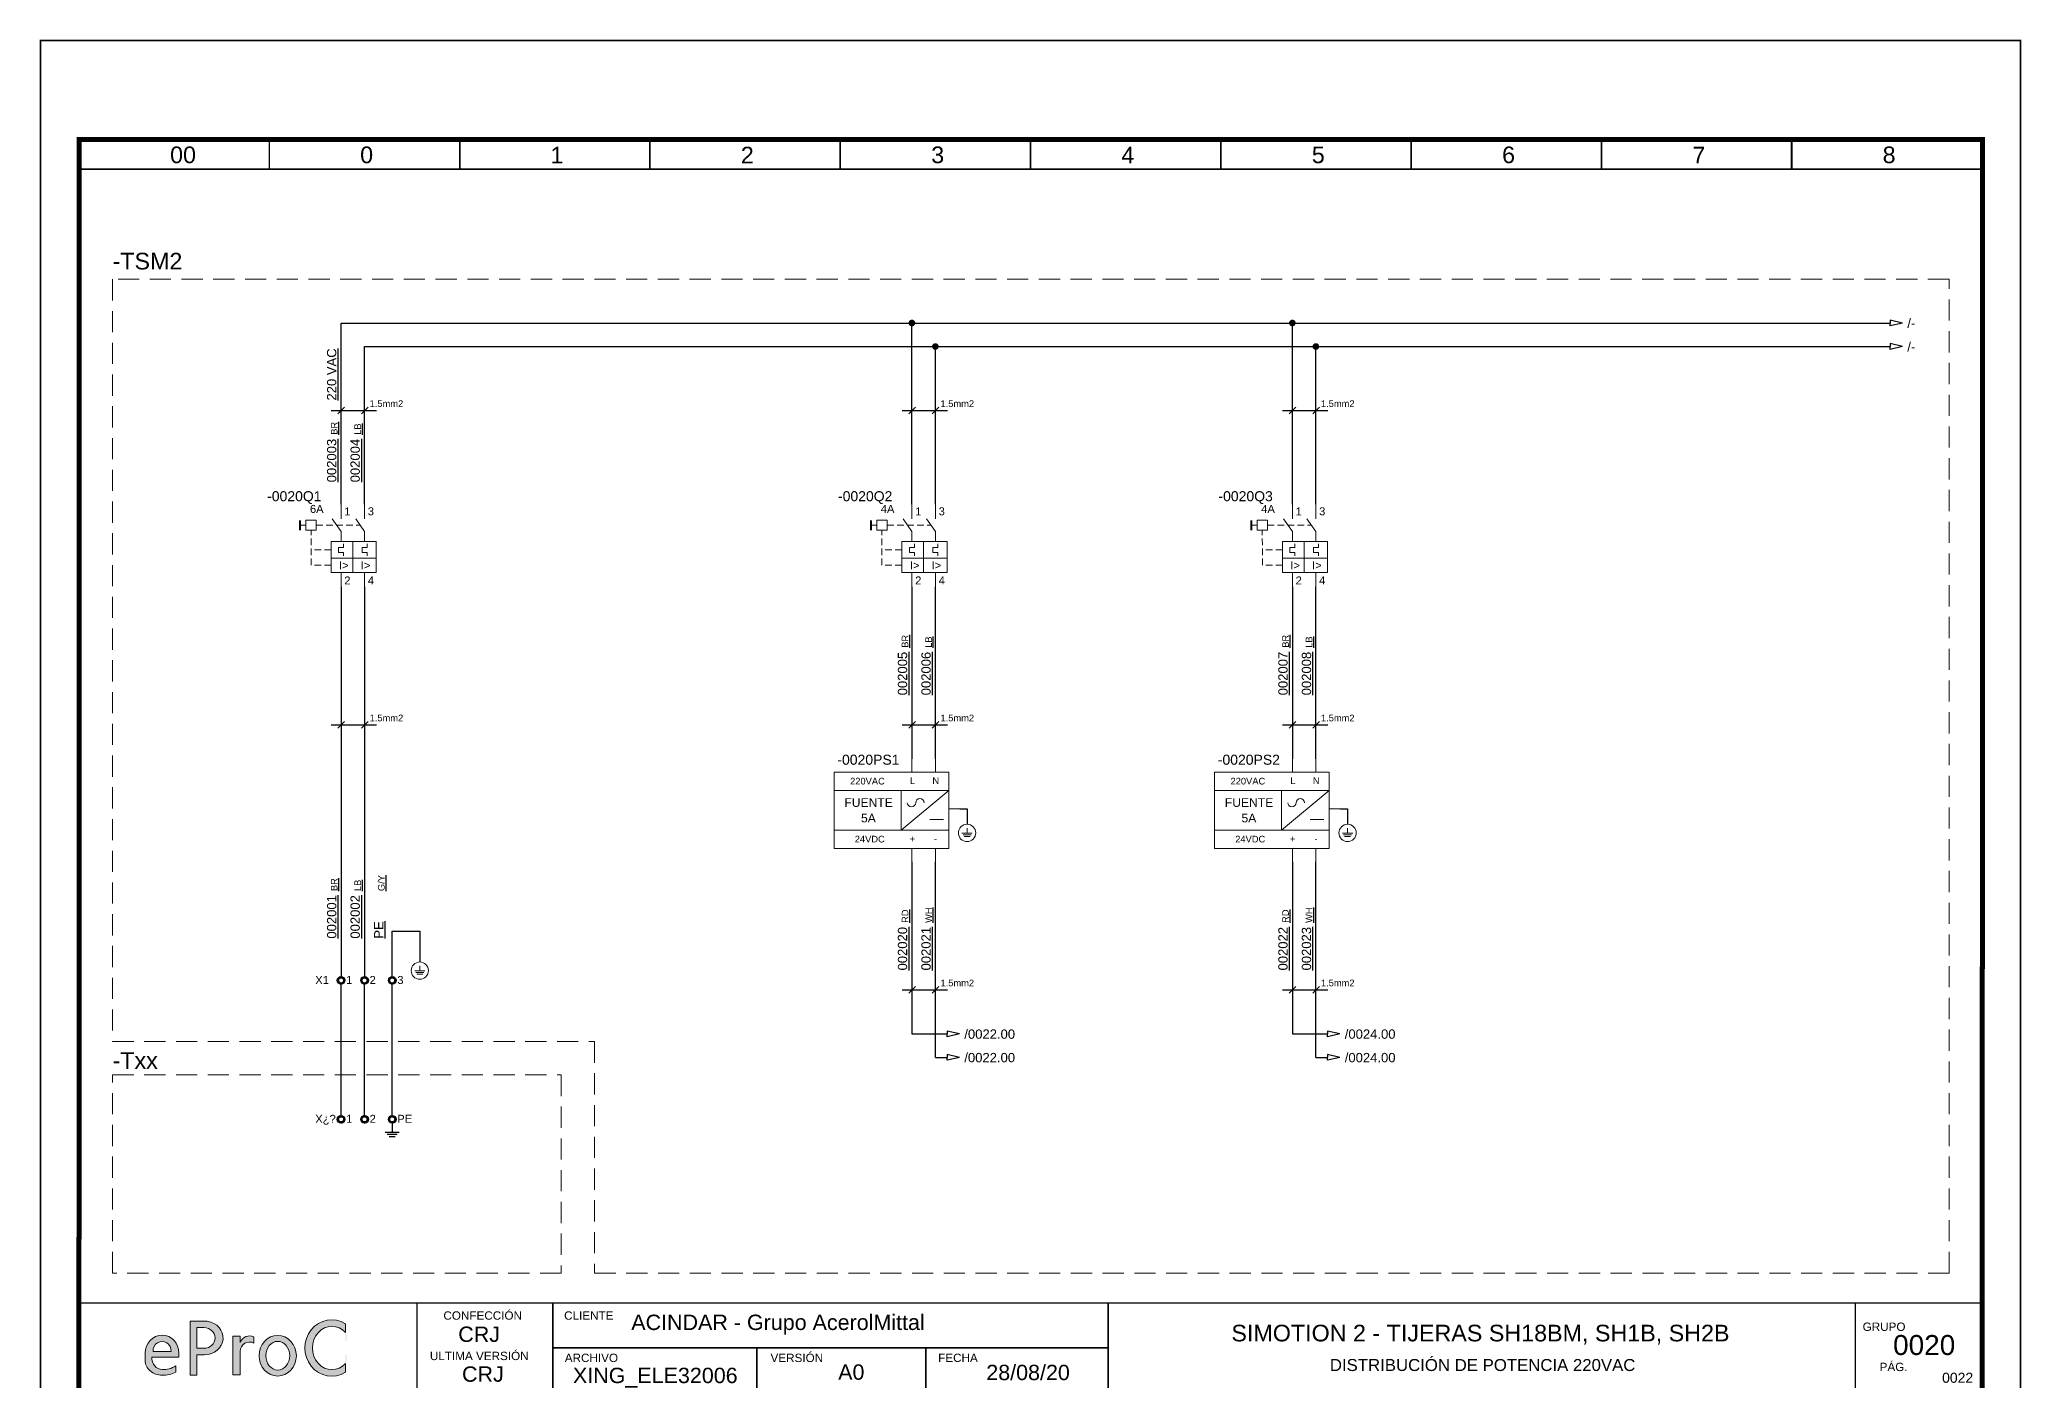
# Model space of a CAD drawing. Header units: millimetres. Extents: x -5035 to 14510, y -7775 to 12.
# Drawn here: x 389.8 to 687, y -1655.3 to -1454.1 of the extents above; entities that cross this region are included whole.
import ezdxf
from ezdxf.enums import TextEntityAlignment as Align

# ---------------------------------------------------------------- set-up
doc = ezdxf.new("R2010")
doc.units = ezdxf.units.MM
for name, pattern in [('DASHED', [0.75, 0.5, -0.25]), ('DASHEDX2', [1.5, 1, -0.5]), ('HIDDEN2', [4.762499999999999, 3.175, -1.5875])]:
    doc.linetypes.add(name, pattern=pattern)
for name, color, linetype, lineweight in [('07 - FISICO', 6, 'Continuous', 25), ('Cables eProC', 81, 'Continuous', 25), ('eProC - L2', 41, 'Continuous', 20), ('Referencias eProC', 61, 'Continuous', 25), ('Rótulo eProC', 222, 'Continuous', 25), ('Textos eProC', 41, 'Continuous', 25)]:
    doc.layers.add(name, color=color, linetype=linetype, lineweight=lineweight)
doc.layers.add('TEXTOS', color=150, linetype='Continuous')
doc.styles.get("Standard").update_dxf_attribs({"font": 'arial.ttf'})

# ---------------------------------------------------------------- blocks, each defined once
blk = doc.blocks.new('eProC - Rótulo')
at = {"layer": 'eProC - L2', "lineweight": 0}
h = blk.add_hatch(color=256, dxfattribs=at)
h.dxf.hatch_style = 1
edge = h.paths.add_edge_path()
edge.add_ellipse((18.25213672028826, -196.9261742999511), major_axis=(0, 2.69398394157768), ratio=0.9394639537380453, start_angle=270, end_angle=450)
edge.add_line((15.721235915227, -196.9261742999488), (15.721235915227, -198.0262406689194))
edge.add_ellipse((18.25213672028826, -198.0262406689176), major_axis=(-2.530900805061371, 0), ratio=0.8765219452336325, start_angle=0, end_angle=90.00000003045925)
edge.add_arc((18.27335383050047, -195.5607843947532), 4.683894425901206, 269.7404606443341, 295.7776069626162)
edge.add_line((20.31028205640587, -199.7785788889764), (20.29822599010674, -198.8274645321544))
edge.add_arc((18.53107238730183, -196.3659306924278), 3.030178328089625, 264.718299702173, 305.6748497988437, ccw=False)
edge.add_ellipse((18.25213672028826, -197.5293953656246), major_axis=(0, -1.853847971147125), ratio=0.8438195784126398, start_angle=270, end_angle=360, ccw=False)
edge.add_line((16.68782350683375, -197.5293953656246), (20.78303752534953, -197.5293953656246))
edge.add_line((20.78303752534953, -197.5293953656246), (20.78303752534964, -196.9261742999511))
edge = h.paths.add_edge_path(flags=16)
edge.add_line((19.61407906036493, -196.6747056132363), (16.8901943802116, -196.6747056132363))
edge.add_ellipse((18.25213672028826, -196.6524970348587), major_axis=(0, 1.493762606582783), ratio=0.9118536529786326, start_angle=269.14812120263406, end_angle=450.85187879736594, ccw=False)
edge = h.paths.add_edge_path()
edge.add_ellipse((24.53606879678694, -194.6480166949741), major_axis=(2.859551306712874, 0), ratio=0.8879042817777737, start_angle=271.7431843167558, end_angle=440.0131197538371)
edge.add_line((25.03197981647497, -192.1474811884746), (22.43893209419025, -192.1474811884746))
edge.add_line((22.43893209419025, -192.1474811884746), (22.43893209419025, -197.188480772912))
edge.add_line((22.43893209419025, -197.188480772912), (22.43893209419025, -200.2321034925712))
edge.add_line((22.43893209419025, -200.2321034925712), (23.45480529619465, -200.2321034925712))
edge.add_line((23.45480529619465, -200.2321034925712), (23.45480529619465, -197.1858495332467))
edge.add_line((23.45480529619465, -197.1858495332467), (24.62305523908697, -197.1858495332467))
edge = h.paths.add_edge_path(flags=16)
edge.add_line((23.45480529619465, -196.1897923405218), (23.45480529619465, -193.1062410494224))
edge.add_line((23.45480529619465, -193.1062410494224), (24.53606879676522, -193.1062410494224))
edge.add_ellipse((24.53606879678694, -194.6480166949741), major_axis=(1.681458667494562, 0), ratio=0.9169274721736568, start_angle=270, end_angle=450, ccw=False)
edge.add_line((24.53606879683048, -196.1897923405218), (23.45480529619465, -196.1897923405218))
h.paths.add_polyline_path([(28.88337502731326, -200.1686943225809), (29.96274090268548, -200.1686943225809), (29.96274090268548, -196.6621550902314, -0.5790308252155739), (32.03007794970472, -195.4418327159001), (32.03007794970472, -194.4851599634876, 0.4270023526849942), (29.96274090268548, -195.3092403231453), (29.96274090268548, -194.3667890582274), (28.88337502731326, -194.3667890582274)])
edge = h.paths.add_edge_path()
edge.add_ellipse((35.59266709558801, -197.314602608275), major_axis=(0, 3.050109259531877), ratio=0.9167500623092966, start_angle=0, end_angle=360)
edge = h.paths.add_edge_path(flags=16)
edge.add_ellipse((35.59266709558801, -197.314602608275), major_axis=(0, 2.152249407964542), ratio=0.8331707360348017, start_angle=0, end_angle=360)
edge = h.paths.add_edge_path()
edge.add_ellipse((43.71944930917152, -196.1511172593932), major_axis=(0, -3.250497670981453), ratio=0.9018554990975474, start_angle=135.331656941236, end_angle=404.668343058764, ccw=False)
edge.add_line((45.78028465666421, -193.8394023104156), (45.78028465666421, -192.5089534251097))
edge.add_ellipse((43.71944930917152, -196.1511172593932), major_axis=(0, -4.224315765563161), ratio=0.963019127378297, start_angle=149.5633998648684, end_angle=390.4366001351317)
edge.add_line((45.78028465666421, -199.7932810936768), (45.78028465666421, -198.4628322083709))
at = {"layer": 'eProC - L2', "lineweight": 5, "const_width": 0.233}
for points in [[(0, 0), (297, 0), (297, -210.0000000000002), (0, -210), (0, 0)], [(5.783499999999549, -189.4009999999998), (291.2164999999995, -189.4009999999998)], [(56.47486139750822, -202.9226231724861), (56.47486139750822, -189.3236231724859)], [(76.84365215121034, -202.9226231724861), (76.84365215121034, -189.3236231724859)], [(160.1370160879637, -203), (160.1370160879637, -189.4009999999998)], [(76.84365215121034, -196.123123172486), (160.1370160879637, -196.123123172486)], [(107.4632783138395, -202.9226231724861), (107.4632783138395, -196.123123172486)], [(132.7952386088173, -202.9226231724861), (132.7952386088173, -196.123123172486)]]:
    blk.add_lwpolyline(points, dxfattribs=at)
at = {"layer": 'eProC - L2', "lineweight": 40, "const_width": 0.75}
blk.add_lwpolyline([(5.783499999999549, -203), (291.2505000000001, -203), (291.2850000000003, -14.87246776690426), (5.817999999999756, -14.87246776690426)], close=True, dxfattribs=at)
at = {"layer": 'eProC - L2', "lineweight": 5, "const_width": 0.233}
for points in [[(34.34049999999991, -19.30656616285751), (5.783499999999663, -19.30656616285751), (5.783499999999549, -14.87246776690426), (34.34049999999979, -14.87246776690426)], [(62.89750000000026, -19.30656616285751), (34.34050000000002, -19.30656616285751), (34.34049999999979, -14.87246776690426), (62.89750000000004, -14.87246776690426)], [(91.4375, -19.30656616285796), (62.88049999999976, -19.30656616285796), (62.88049999999976, -14.87246776690426), (91.4375, -14.87246776690426)], [(119.9608131526145, -19.30656616285796), (91.40381315261425, -19.30656616285796), (91.40381315261413, -14.87246776690472), (119.9608131526143, -14.87246776690472)], [(148.517813152615, -19.30656616285796), (119.9608131526147, -19.30656616285796), (119.9608131526143, -14.87246776690472), (148.5178131526145, -14.87246776690472)], [(177.0578131526145, -19.30656616285842), (148.5008131526142, -19.30656616285842), (148.5008131526142, -14.87246776690472), (177.0578131526145, -14.87246776690472)], [(205.581126305229, -19.30656616285751), (177.0241263052287, -19.30656616285751), (177.0241263052285, -14.87246776690426), (205.5811263052287, -14.87246776690426)], [(234.1381263052294, -19.30656616285751), (205.5811263052292, -19.30656616285751), (205.5811263052287, -14.87246776690426), (234.138126305229, -14.87246776690426)], [(262.6781263052289, -19.30656616285796), (234.1211263052287, -19.30656616285796), (234.1211263052287, -14.87246776690426), (262.6781263052289, -14.87246776690426)], [(291.2014394578434, -19.30656616285751), (262.6444394578432, -19.30656616285751), (262.644439457843, -14.87246776690426), (291.2014394578432, -14.87246776690426)]]:
    blk.add_lwpolyline(points, close=True, dxfattribs=at)
at = {"layer": 'eProC - L2', "lineweight": 0, "const_width": 0.233}
blk.add_lwpolyline([(272.2141748043123, -203), (272.2141748043123, -189.4009999999998)], dxfattribs=at)
at = {"layer": 'eProC - L2', "lineweight": 0}
for points in [[(22.43893209419025, -197.188480772912), (22.43893209419025, -192.1474811884746), (25.03197981648179, -192.1474811884746)], [(23.45480529619465, -197.188480772912), (23.45480529619465, -200.2321034925712), (22.43893209419025, -200.2321034925712), (22.43893209419025, -192.1474811884746), (23.45480529619465, -192.1474811884746)], [(23.45480529619465, -193.1062410494224), (23.45480529619465, -196.1897923405218)], [(24.5360687967883, -193.1062410494224), (23.45480529619465, -193.1062410494224), (23.45480529619465, -196.1897923405218), (24.5360687967883, -196.1897923405218)], [(45.78028465666421, -192.5089534251097), (45.78028465666421, -193.8394023104156)], [(29.96274090268548, -196.6284768904829), (29.96274090268548, -200.1686943225809), (28.88337502731326, -200.1686943225809), (28.88337502731326, -194.3667890582274), (29.96274090268548, -194.3667890582274), (29.96274090268548, -195.3092403231431)], [(32.03007794970472, -195.4418327159001), (32.03007794970472, -194.4851599634871)], [(15.721235915227, -196.9261742999511), (15.721235915227, -198.0262406689176)], [(20.78303752534953, -197.5293953656246), (16.68782350683296, -197.5293953656246)], [(16.89019438021217, -196.6747056132363), (19.61407906036425, -196.6747056132363)], [(20.31028205640587, -199.7785788889755), (20.29822599010674, -198.8274645321535)], [(20.78303752534953, -197.5293953656246), (20.78303752534953, -196.9261742999511)], [(24.62305523906866, -197.1858495332467), (23.45480529619465, -197.1858495332467)], [(45.78028465666421, -198.4628322083713), (45.78028465666421, -199.7932810936768)]]:
    blk.add_lwpolyline(points, dxfattribs=at)
for centre, radius, start, end in [((31.34663979589845, -196.6453159903344), 1.384001337398694, 60.40847701888465, 180.6971331110832), ((31.39091835090221, -195.8868887166072), 1.540574078083927, 65.48798580094844, 157.9783705209563), ((18.53107238730195, -196.3659306924278), 3.030178328089643, 264.7182996994936, 305.674849798842), ((18.27335383050047, -195.5607843947532), 4.683894425901305, 269.7404606254545, 295.7776069626336)]:
    blk.add_arc(centre, radius, start, end, dxfattribs=at)
for centre, major_axis, ratio, start_param, end_param in [((24.53606879678694, -194.6480166949741), (1.681458667494562, 0), 0.9169274721736568, 4.71238898038469, 7.853981633974483), ((24.53606879678694, -194.6480166949741), (2.859551306712874, 0), 0.8879042817777737, 4.742813286181207, 7.679677691676559), ((43.71944930917152, -196.1511172593932), (0, -4.224315765563161), 0.963019127378297, 2.610373768118795, 6.814404192650585), ((43.71944930917152, -196.1511172593932), (0, -3.250497670981453), 0.9018554990975474, 2.361982995804007, 7.062794964965373), ((18.25213672028826, -196.9261742999511), (0, 2.69398394157768), 0.9394639537380453, 4.71238898038469, 7.853981633974483), ((18.25213672028826, -196.6524970348587), (0, 1.493762606582783), 0.9118536529786326, 4.697520890542724, 7.868849723816449), ((18.25213672028826, -198.0262406689176), (-2.530900805061371, 0), 0.8765219452336325, 0, 1.570796327326511), ((18.25213672028826, -197.5293953656246), (0, -1.853847971147125), 0.8438195784126398, 4.71238898038469, 6.283185307179586)]:
    blk.add_ellipse(centre, major_axis=major_axis, ratio=ratio, start_param=start_param, end_param=end_param, dxfattribs=at)
for major_axis, ratio in [((0, 3.050109259531877), 0.9167500623092966), ((0, 2.152249407964542), 0.8331707360348017)]:
    blk.add_ellipse((35.59266709558801, -197.314602608275), major_axis=major_axis, ratio=ratio, dxfattribs=at)
at = {"layer": 'eProC - L2', "lineweight": 20, "char_height": 2.5, "attachment_point": 7}
for s, insert in [('{\\fArial|b0|i0|c0|p18;00}', (19.45209767577444, -18.45176193203861)), ('{\\fArial|b0|i0|c0|p18;0}', (47.95841082838848, -18.45176193204053)), ('{\\fArial|b0|i0|c0|p18;1}', (76.51541082838872, -18.45176193203906)), ('{\\fArial|b0|i0|c0|p18;2}', (105.0554108283887, -18.45176193203906)), ('{\\fArial|b0|i0|c0|p18;3}', (133.6124108283885, -18.45176193203906)), ('{\\fArial|b0|i0|c0|p18;4}', (162.1354108283886, -18.45176193203906)), ('{\\fArial|b0|i0|c0|p18;5}', (190.6924108283889, -18.45176193203906)), ('{\\fArial|b0|i0|c0|p18;6}', (219.2324108283888, -18.45176193203906)), ('{\\fArial|b0|i0|c0|p18;7}', (247.7714108283886, -18.45176193203906)), ('{\\fArial|b0|i0|c0|p18;8}', (276.3114108283885, -18.45176193203906))]:
    blk.add_mtext(s, dxfattribs=dict(at, insert=insert))
at = {"layer": 'eProC - L2', "attachment_point": 7}
for s, insert, char_height in [('{\\fArial|b0|i0|c0|p18;CONFECCIÓN }', (60.44413231986846, -191.9323770540059), 1.255239842187869), ('{\\fArial|b0|i0|c0|p18;CRJ}', (62.66984818896753, -195.2786288782686), 2.305149634601388), ('{\\fArial|b0|i0|c0|p18;CLIENTE}', (78.54848969712793, -191.9323770540059), 1.255239842187869), ('{\\fArial|b0|i0|c0|p18;ACINDAR - Grupo AcerolMittal}', (88.62083612340257, -194.1530265221377), 2.305149634601388), ('{\\fArial|b0|i0|c0|p18;GRUPO}', (273.3085936568314, -193.6147217329662), 1.255239842187869), ('{\\fArial|b0|i0|c0|p18;ULTIMA VERSIÓN}', (58.41840193245116, -197.989487357172), 1.255239842187869), ('{\\fArial|b0|i0|c0|p18;CRJ}', (63.23684171670493, -201.2539878171506), 2.305149634601388), ('{\\fArial|b0|i0|c0|p18;ARCHIVO}', (78.64627760704661, -198.2800028847432), 1.255239842187869), ('{\\fArial|b0|i0|c0|p18;XING_ELE32006}', (79.87327899639467, -202.087657779754), 2.305149634601388), ('{\\fArial|b0|i0|c0|p18;VERSIÓN}', (109.503126452717, -198.2800028847432), 1.255239842187869), ('{\\fArial|b0|i0|c0|p18;A0}', (119.6550813409899, -200.9525265221378), 2.305149634601388), ('{\\fArial|b0|i0|c0|p18;FECHA}', (134.6501022744314, -198.2800028847432), 1.255239842187869), ('{\\fArial|b0|i0|c0|p18;28/08/20}', (141.867730192314, -201.0108573813513), 2.305149634601388), ('{\\fArial|b0|i0|c0|p18;PÁG.}', (275.8581421672325, -199.6374450480862), 1.255239842187869)]:
    blk.add_mtext(s, dxfattribs=dict(at, insert=insert, char_height=char_height))
at = {"layer": 'eProC - L2', "insert": (215.9882582192838, -192.6668423217829), "char_height": 2.5, "width": 89.0142959662885, "attachment_point": 2}
blk.add_mtext('{\\fArial|b0|i0|c0|p18;SIMOTION 2 - TIJERAS SH18BM, SH1B, SH2B}', dxfattribs=at)
at = {"layer": 'eProC - L2'}
for tag, p in [('GR', (284.9388241817146, -193.1055635700077)), ('PG', (284.9388241817146, -198.932405996431))]:
    blk.add_attdef(tag, text='', height=3, dxfattribs=at).set_placement(p, align=Align.MIDDLE)
blk.add_attdef('DESCRIPCIÓN', text='', height=1.8, dxfattribs=at).set_placement((216.3124805672701, -199.6093158954159), align=Align.CENTER)
blk = doc.blocks.new('eProC_B2_01')
at = {"layer": 'eProC - L2'}
for p, q in [((0, 10.19721774939171), (0, 12.40986733974205)), ((3.525773258892514, 10.19721774939171), (3.525773258892514, 12.40986733974205)), ((-1.331563306182943, 10.18982211213552), (0.009941017618984915, 8.300840761683503)), ((2.194209952709571, 10.18982211213552), (3.535714276511499, 8.300840761683503)), ((-1.499999996096449, 2.300840777300436), (-1.499999996096449, 6.800840765587964)), ((0.009941017618984915, 8.300840761683503), (0.009941017618984915, 6.800840765587964)), ((0.3845583545262343, 6.453668648362509), (0.3845583545262343, 5.91292172775502)), ((3.535714276511499, 8.300840761683503), (3.535714276511499, 6.800840765587964)), ((3.910331613418748, 6.453668648362509), (3.910331613418748, 5.91292172775502)), ((-0.3646763192882645, 5.169387220831595), (-0.3646763192882645, 5.91292172775502)), ((-0.3646763192882645, 5.912921727755929), (0.3845583545262343, 5.91292172775502)), ((0.3845583545262343, 5.169387220831595), (-0.3646763192882645, 5.169387220831595)), ((0.3845583545262343, 5.169387220831595), (0.3845583545262343, 4.628640300224106)), ((3.161096939604249, 5.169387220831595), (3.161096939604249, 5.91292172775502)), ((3.161096939604249, 5.912921727755929), (3.910331613418748, 5.91292172775502)), ((3.910331613418748, 5.169387220831595), (3.161096939604249, 5.169387220831595)), ((3.910331613416929, 5.169387220831595), (3.910331613416929, 4.628640300224106)), ((-1.499999996096449, 2.300840777300436), (-1.499999996096449, 2.160429660709269)), ((5.28865988833968, 2.160429660711088), (-1.499999996096449, 2.160429660710179)), ((0, 2.160429660709269), (0, 0)), ((3.525773258892514, 2.160429660710179), (3.525773258892514, 0))]:
    blk.add_line(p, q, dxfattribs=at)
at = {"layer": 'eProC - L2', "linetype": 'DASHED', "ltscale": 2}
for p, q in [((-4.501971210727788, 3.257474392770746), (-4.506174109079438, 8.495331438862195)), ((-1.499999996096449, 5.538620032202743), (-4.503801620219747, 5.538620032203653)), ((-1.499999996096449, 3.257474392769836), (-4.501971210727788, 3.257474392769836))]:
    blk.add_line(p, q, dxfattribs=at)
at = {"layer": 'eProC - L2', "const_width": 0.2999999992191403}
blk.add_lwpolyline([(-6.156625660514692, 8.495331438861285), (-6.156625660514692, 9.995331434957734)], dxfattribs=at)
at = {"layer": 'eProC - L2', "linetype": 'DASHEDX2'}
for points in [[(-6.156625660514692, 9.24533143690951), (-5.285348143732335, 9.24533143690951)], [(-3.730610910379255, 9.24533143690951), (2.864962114610535, 9.24533143690951)]]:
    blk.add_lwpolyline(points, dxfattribs=at)
at = {"layer": 'eProC - L2'}
blk.add_lwpolyline([(-3.730610910379255, 8.495331438862195), (-5.285348143732335, 8.495331438862195), (-5.285348143732335, 9.995331434957734), (-3.730610910379255, 9.995331434957734)], close=True, dxfattribs=at)
for points in [[(-1.331563306182943, 10.18982211213552), (0.009941017618984915, 8.300840761683503)], [(2.194209952709571, 10.18982211213552), (3.535714276511499, 8.300840761683503)], [(-1.499999996096449, 6.800840765587964), (5.28865988833968, 6.800840765587964)], [(1.762886629447166, 6.800840765587964), (1.762886629447166, 2.160429660710179)], [(5.28865988833968, 6.800840765587964), (5.28865988833968, 2.160429660711088)], [(5.28865988833968, 4.275268926257013), (-1.499999996096449, 4.275268926257013)]]:
    blk.add_lwpolyline(points, dxfattribs=at)
for s, p in [('1', (0.4848877061667736, 10.7000268527263)), ('3', (4.010660965059287, 10.72662985402076)), ('2', (0.4848877061667736, 0.3497464489091726)), ('4', (4.010660965059287, 0.3558856030540483))]:
    blk.add_text(s, height=1.2, dxfattribs=at).set_placement(p)
at = {"layer": 'eProC - L2', "char_height": 1.2, "attachment_point": 1}
for insert in [(-0.3089261357163195, 3.827249148566807), (2.953960489825477, 3.827249148566807)]:
    blk.add_mtext_dynamic_manual_height_columns('I>', width=6.615780392981833, gutter_width=35, heights=[0], dxfattribs=dict(at, insert=insert))
at = {"layer": 'eProC - L2'}
for tag, height, p in [('GXX', 1.5, (-2.918523519643713, 14.77677116998893)), ('QXX.X', 1.5, (-2.932634342439997, 12.84283830046206)), ('XX-XXA', 1.2, (-2.621621016334757, 11.08450197341062))]:
    blk.add_attdef(tag, text='', height=height, dxfattribs=at).set_placement(p, align=Align.RIGHT)
blk = doc.blocks.new('eProC - Borne 2.0')
at = {"layer": 'Cables eProC'}
h = blk.add_hatch(dxfattribs=at)
h.set_pattern_fill('ANSI31', color=256, scale=0.0279171615287314)
h.set_pattern_definition([(45, (-2462.882078904184, -2995.577827000979), (-0.06267581517531662, 0.06267581517531662), [])])
edge = h.paths.add_edge_path()
edge.add_arc((0, -0.4535599239779913), 0.5742361460052544, 0, 360)
edge = h.paths.add_edge_path(flags=17)
edge.add_arc((2.775557561562891e-17, -0.4535599239779913), 0.3850599639098976, 0, 360)
for radius in [0.5742361460052052, 0.3850599639097176]:
    blk.add_circle((0, -0.4535599239779913), radius, dxfattribs=at)
blk = doc.blocks.new('eProC - Tierra')
at = {"layer": '07 - FISICO', "color": 93, "true_color": 0x56c936}
for points in [[(-1.041919624910968, 0), (0, 0)], [(-2.220446049250313e-16, 0), (1.041919624910968, 0)], [(-0.7510130161441504, -0.3294912466956249), (0, -0.3294912466956249)], [(-0.4601064073773324, -0.6589824933912498), (0, -0.6589824933912498)], [(0, -0.3294912466956249), (0.75101301614415, -0.3294912466956249)], [(-2.220446049250313e-16, -0.6589824933912498), (0.4601064073773319, -0.6589824933912498)]]:
    blk.add_lwpolyline(points, dxfattribs=at)
blk = doc.blocks.new('NODO')
at = {"layer": 'Cables eProC', "const_width": 0.5}
blk.add_lwpolyline([(-0.25, 0, 1), (0.25, 0, 1)], format="xyb", close=True, dxfattribs=at)
blk = doc.blocks.new('eProC_B80_01')
at = {"layer": 'eProC - L2'}
for points in [[(0, -2.029801491128637), (0, 0)], [(3.525773258892514, -2.029801491128637), (3.525773258892514, 0)], [(-1.630944929969701, -10.72692570966592), (5.531823752000491, -4.757514862910284)], [(-1.630944929969701, -10.72692570966592), (-1.630944929969701, -4.757514862910284)], [(5.531823752000491, -7.535139999798048), (7.176389320095041, -7.535139999798048)], [(2.671778980209638, -9.116577710507954), (4.738892626763118, -9.116577710507954)], [(0, -15.4844405725762), (0, -13.45463908144757)], [(3.525773258892514, -15.4844405725762), (3.525773258892514, -13.45463908144757)]]:
    blk.add_lwpolyline(points, dxfattribs=at)
for points in [[(-11.65892959902339, -2.029801491128637), (5.531823752000491, -2.029801491128637), (5.531823752000491, -13.45463908144757), (-11.65892959902339, -13.45463908144757)], [(-11.65892959902339, -2.029801491128637), (5.531823752000491, -2.029801491128637), (5.531823752000491, -4.757514862910284), (-11.65892959902339, -4.757514862910284)], [(-11.65892959902339, -10.72692570966592), (5.531823752000491, -10.72692570966592), (5.531823752000491, -13.45463908144757), (-11.65892959902339, -13.45463908144757)]]:
    blk.add_lwpolyline(points, close=True, dxfattribs=at)
for centre, start, end in [((-0.06205545896409603, -6.595098096927359), 180, 0), ((1.191873705400212, -6.595098096927359), 0, 180)]:
    blk.add_arc(centre, 0.6269645821822083, start, end, dxfattribs=at)
at = {"layer": 'eProC - L2', "char_height": 1, "attachment_point": 1, "line_spacing_factor": 0.72}
for s, insert in [('\\pxqr;220VAC', (-10.7250568779109, -2.861245804544524)), ('\\pxqr;24VDC', (-10.7250568779109, -11.55837002308181))]:
    blk.add_mtext_dynamic_manual_height_columns(s, width=6.654296446869921, gutter_width=12.5, heights=[0], dxfattribs=dict(at, insert=insert))
at = {"layer": 'eProC - L2', "attachment_point": 1}
for s, width, insert, char_height in [('L', 1, (-0.3001024705517921, -2.776799892091731), 1), ('N', 1, (3.063709653570186, -2.770660737930484), 1), ('\\pxqc;FUENTE', 7.597082310792757, (-10.29533091824487, -5.916028816977814), 1.3), ('+', 1, (-0.3500114162416139, -11.54283351083177), 1), ('-', 1, (3.314085292689924, -11.54283351083177), 1)]:
    blk.add_mtext_dynamic_manual_height_columns(s, width=width, gutter_width=12.5, heights=[0], dxfattribs=dict(at, insert=insert, char_height=char_height))
at = {"layer": 'eProC - L2'}
for tag, p in [('GXX', (-11.29396888646443, 1.295610517567184)), ('UXX.X', (-11.18172382465309, -0.8984093470926382))]:
    blk.add_attdef(tag, p, '', height=1.5, dxfattribs=at)
blk.add_attdef('XXA', text='', height=1.3, dxfattribs=at).set_placement((-6.522334250497806, -9.54767203350184), align=Align.CENTER)
blk = doc.blocks.new('eProC - Referencia Cable #2')
at = {"layer": 'Referencias eProC'}
for points in [[(1.863388116944407, 0), (0, 0.4313419375321246), (0, 0)], [(1.863388116944407, 0), (0, -0.4313419375321246), (0, 0)]]:
    blk.add_lwpolyline(points, dxfattribs=at)
blk.add_attdef('/XX.X', (2.592609803645246, -0.7328899879939854), '', height=1.4, dxfattribs=at)
blk = doc.blocks.new('eProC_B65_03')
at = {"layer": 'eProC - L2'}
for points in [[(-0.7639828629999101, -1.325780363934427), (0.7722713781604398, -1.325780363934427)], [(-0.607844248866968, -1.580543434206447), (0.6161327640274976, -1.580543434206447)], [(-0.4517056347340258, -1.835306504478467), (0.4599941498945554, -1.835306504478467)], [(0.004144257580264821, -1.325780363934427), (0.004144257580264821, -0.5892963774194868)]]:
    blk.add_lwpolyline(points, dxfattribs=at)
blk.add_circle((0, -1.295763512554913), 1.295763512554913, dxfattribs=at)

msp = doc.modelspace()

# ---------------------------------------------------------------- linework, layer by layer
at = {"layer": 'Cables eProC'}
for p, q in [((435.0121611864947, -1496.661304562334), (667.2408857327144, -1496.661304562334)), ((435.0121611864947, -1523.825746791528), (435.0121611864947, -1496.661304562334)), ((520.6324743391095, -1523.825746791519), (520.6324743391092, -1496.661304562334)), ((577.6957874917235, -1523.825746791519), (577.6957874917232, -1496.661304562334)), ((438.5379344453872, -1523.825746791528), (438.5379344453872, -1500.187077821202)), ((438.5379344453872, -1500.187077821202), (667.2408857327144, -1500.187077821202)), ((524.158247598002, -1523.825746791519), (524.1582475980017, -1500.187077821202)), ((581.221560750616, -1523.825746791519), (581.2215607506157, -1500.187077821202)), ((435.0121611864947, -1536.23561413127), (435.0121611864947, -1594.71099665307)), ((438.5379344453872, -1536.23561413127), (438.5379344453872, -1594.71099665307)), ((520.6324743391095, -1536.235614131261), (520.6324743391095, -1562.025715544936)), ((524.158247598002, -1562.025715544936), (524.158247598002, -1536.235614131261)), ((577.6957874917235, -1536.235614131263), (577.6957874917235, -1562.025715544938)), ((581.221560750616, -1562.025715544938), (581.221560750616, -1536.235614131263)), ((527.8088636592046, -1569.560855544734), (528.9076946586501, -1569.560855544734)), ((528.9076946586501, -1569.560855544734), (528.9076946586501, -1571.855062852094)), ((584.8721768118186, -1569.560855544736), (585.9710078112641, -1569.560855544736)), ((585.9710078112641, -1569.560855544736), (585.9710078112641, -1571.855062852096)), ((520.6324743391095, -1577.510156117512), (520.6324743391095, -1603.300257531187)), ((524.1582475979969, -1606.82603079008), (524.158247598002, -1577.510156117512)), ((577.6957874917235, -1577.510156117514), (577.6957874917191, -1603.300257531188)), ((581.2215607506109, -1606.826030790081), (581.221560750616, -1577.510156117514)), ((435.0121611864947, -1615.542657525779), (435.0121611864947, -1595.85946894508)), ((438.5379344453872, -1615.542657525782), (438.5379344453872, -1595.859468945083)), ((442.6902580504516, -1615.542657525772), (442.6902580504516, -1595.859468945074))]:
    msp.add_line(p, q, dxfattribs=at)
for points in [[(442.6902580504516, -1594.710996653063), (442.6902580504516, -1587.881653244825), (446.8223460173826, -1587.881653244825)], [(446.8223460173826, -1587.881653244825), (446.8223460173826, -1592.516599340637)], [(520.6324743391095, -1603.300257531187), (525.9004375917992, -1603.300257531187)], [(577.6957874917191, -1603.300257531188), (582.9637507444132, -1603.300257531189)], [(524.1582475979969, -1606.82603079008), (525.9004375917991, -1606.82603079008)], [(581.2215607506109, -1606.826030790081), (582.9637507444131, -1606.826030790081)], [(442.6902580504516, -1616.691129817783), (442.6902580504516, -1618.021160503918)]]:
    msp.add_lwpolyline(points, dxfattribs=at)
at = {"layer": 'eProC - L2', "linetype": 'HIDDEN2'}
for points in [[(400.7348825513146, -1490.104082474096), (400.7348825513146, -1604.455544633455), (473.0317321427702, -1604.455544633455), (473.0317321427702, -1639.179536053435), (676.201882421685, -1639.179536053435), (676.2018824216852, -1490.104082474096), (400.7348825513146, -1490.104082474096)], [(468.0317321427702, -1609.455544633455), (468.0317321427701, -1639.179536053435), (400.7348825513146, -1639.179536053435), (400.7348825513145, -1609.455544633455), (468.0317321427702, -1609.455544633455)]]:
    msp.add_lwpolyline(points, dxfattribs=at)
at = {"layer": 'TEXTOS'}
for p, q in [((433.5355733101242, -1509.799973836118), (440.3266624622775, -1509.799973836118)), ((435.5430676039673, -1509.269067418645), (434.5430676039673, -1510.269067418645)), ((439.0688408628598, -1509.269067418645), (438.0688408628598, -1510.269067418645)), ((519.1558864627389, -1509.799973836117), (525.9469756148922, -1509.799973836117)), ((521.163380756582, -1509.269067418644), (520.163380756582, -1510.269067418644)), ((524.6891540154745, -1509.269067418644), (523.6891540154745, -1510.269067418644)), ((576.2191996153529, -1509.799973836116), (583.0102887675062, -1509.799973836116)), ((578.226693909196, -1509.269067418643), (577.226693909196, -1510.269067418643)), ((581.7524671680885, -1509.269067418643), (580.7524671680885, -1510.269067418643)), ((433.5355733101242, -1556.954721198788), (440.3266624622775, -1556.954721198788)), ((435.5430676039673, -1556.423814781316), (434.5430676039673, -1557.423814781316)), ((439.0688408628598, -1556.423814781316), (438.0688408628598, -1557.423814781316)), ((519.155886462739, -1556.954721198788), (525.9469756148923, -1556.954721198788)), ((521.1633807565821, -1556.423814781316), (520.1633807565821, -1557.423814781316)), ((524.6891540154746, -1556.423814781316), (523.6891540154746, -1557.423814781316)), ((576.219199615353, -1556.954721198788), (583.0102887675063, -1556.954721198788)), ((578.2266939091961, -1556.423814781316), (577.2266939091961, -1557.423814781316)), ((581.7524671680886, -1556.423814781316), (580.7524671680886, -1557.423814781316)), ((519.155886462739, -1596.705688627037), (525.9469756148923, -1596.705688627037)), ((521.1633807565821, -1596.174782209564), (520.1633807565821, -1597.174782209564)), ((524.6891540154746, -1596.174782209564), (523.6891540154746, -1597.174782209564)), ((576.219199615353, -1596.705688627037), (583.0102887675063, -1596.705688627037)), ((578.2266939091961, -1596.174782209564), (577.2266939091961, -1597.174782209564)), ((581.7524671680886, -1596.174782209564), (580.7524671680886, -1597.174782209564))]:
    msp.add_line(p, q, dxfattribs=at)

# ---------------------------------------------------------------- block references
for p in [(435.0121611864947, -1594.831672875097), (438.5379344453872, -1594.8316728751), (442.6902580504516, -1594.831672875091), (435.0121611864947, -1615.663333747806), (438.5379344453872, -1615.663333747809), (442.6902580504516, -1615.6633337478)]:
    msp.add_blockref('eProC - Borne 2.0', p)
at = {"color": 1}
msp.add_blockref('eProC - Tierra', (442.6902580504516, -1618.021160503918), dxfattribs=at)
at = {"layer": 'Cables eProC'}
ref = msp.add_blockref('eProC - Rótulo', (389.9189344453871, -1454.265864824801), dxfattribs=at)
ref.add_attrib('HOJA', '0020', dxfattribs={"layer": 'Rótulo eProC', "color": 6, "height": 3}).set_placement((672.460216396531, -1649.973996971705), align=Align.MIDDLE)
ref.add_attrib('SIG', '0022', dxfattribs={"layer": 'Rótulo eProC', "color": 6, "height": 1.5}).set_placement((679.8076737603978, -1655.637498383564), align=Align.RIGHT)
ref.add_attrib('DESCRIPCIÓN', 'DISTRIBUCIÓN DE POTENCIA 220VAC', dxfattribs={"layer": 'Rótulo eProC', "color": 6, "height": 1.8}).set_placement((606.2314150126576, -1653.875180720217), align=Align.CENTER)
at = {"layer": 'Cables eProC', "xscale": -1, "rotation": 180}
for p in [(520.6324743391092, -1496.661304562334), (577.6957874917234, -1496.661304562331), (524.1582475979762, -1500.187077821202), (581.2215607505905, -1500.187077821199)]:
    msp.add_blockref('NODO', p, dxfattribs=at)
at = {"layer": 'Cables eProC'}
for p, values in [((667.3407338885453, -1496.661304562334), {'/XX.X': '/-'}), ((667.3407338885452, -1500.187077821226), {'/XX.X': '/-'}), ((525.9004375917992, -1603.300257531187), {'/XX.X': '/0022.00'}), ((582.9637507444132, -1603.300257531189), {'/XX.X': '/0024.00'}), ((525.9004375917991, -1606.82603079008), {'/XX.X': '/0022.00'}), ((582.9637507444131, -1606.826030790081), {'/XX.X': '/0024.00'})]:
    msp.add_blockref('eProC - Referencia Cable #2', p, dxfattribs=at).add_auto_attribs(values)
at = {"layer": 'eProC - L2', "color": 4}
ref = msp.add_blockref('eProC_B2_01', (435.0121611864947, -1536.23561413127), dxfattribs=at)
ref.add_attrib('XX-XXA', '6A', dxfattribs={"height": 1.2}).set_placement((432.39054017014, -1525.151112157859), align=Align.RIGHT)
ref.add_attrib('QXX.X', '-0020Q1', dxfattribs={"height": 1.5}).set_placement((432.0795268440329, -1523.392775830791), align=Align.RIGHT)
ref = msp.add_blockref('eProC_B2_01', (520.6324743391095, -1536.235614131261), dxfattribs=at)
ref.add_attrib('XX-XXA', '4A', dxfattribs={"height": 1.2}).set_placement((518.0108533227548, -1525.15111215785), align=Align.RIGHT)
ref.add_attrib('QXX.X', '-0020Q2', dxfattribs={"height": 1.5}).set_placement((517.6998399966477, -1523.392775830782), align=Align.RIGHT)
ref = msp.add_blockref('eProC_B2_01', (577.6957874917235, -1536.235614131263), dxfattribs=at)
ref.add_attrib('XX-XXA', '4A', dxfattribs={"height": 1.2}).set_placement((575.0741664753688, -1525.151112157851), align=Align.RIGHT)
ref.add_attrib('QXX.X', '-0020Q3', dxfattribs={"height": 1.5}).set_placement((574.7631531492617, -1523.392775830784), align=Align.RIGHT)
ref = msp.add_blockref('eProC_B80_01', (520.6324743391095, -1562.025715544936), dxfattribs=at)
ref.add_attrib('XXA', '5A', dxfattribs={"height": 1.3}).set_placement((514.1101400886045, -1571.57338757845), align=Align.CENTER)
ref.add_attrib('UXX.X', '-0020PS1', (509.4507505144655, -1562.924124892044), dxfattribs={"height": 1.5})
ref = msp.add_blockref('eProC_B80_01', (577.6957874917235, -1562.025715544938), dxfattribs=at)
ref.add_attrib('XXA', '5A', dxfattribs={"height": 1.3}).set_placement((571.1734532412185, -1571.573387578452), align=Align.CENTER)
ref.add_attrib('UXX.X', '-0020PS2', (566.5140636670795, -1562.924124892046), dxfattribs={"height": 1.5})
for p in [(528.9076946586501, -1571.855062852094), (585.9710078112641, -1571.855062852096), (446.8223460173826, -1592.516599340637)]:
    msp.add_blockref('eProC_B65_03', p, dxfattribs=at)

# ---------------------------------------------------------------- texts
at = {"layer": 'Cables eProC', "attachment_point": 1, "rotation": 90}
for s, width, heights, insert, char_height in [('{\\L220 VAC}', 12.08845602988538, [0], (432.900286925159, -1508.29110240282), 1.4), ('{\\LBR}', 4.535518463554467, [0], (433.4833940093913, -1513.429460916979), 1), ('{\\LLB}', 4.535518463554467, [0], (437.0091672682838, -1513.429460916979), 1), ('{\\L002003}', 4.535518463554467, [0], (432.900286925159, -1520.560243621598), 1.4), ('{\\L002004}', 4.535518463554467, [0], (436.4260601840515, -1520.560243621598), 1.4), ('{\\LBR}', 4.535518463554467, [0], (519.1037071620061, -1545.380864247565), 1), ('{\\LLB}', 8.510806033801487, [1.912714911571501], (522.6294804208986, -1545.380864247565), 1), ('{\\LBR}', 4.535518463554467, [0], (576.1670203146201, -1545.380864247567), 1), ('{\\LLB}', 8.510806033801487, [1.912714911571501], (579.6927935735126, -1545.380864247567), 1), ('{\\L002005}', 4.535518463554467, [0], (518.5206000777738, -1552.511646952184), 1.4), ('{\\L002006}', 8.510806033801487, [1.912714911571501], (522.0463733366663, -1552.511646952184), 1.4), ('{\\L002007}', 4.535518463554467, [0], (575.5839132303878, -1552.511646952185), 1.4), ('{\\L002008}', 8.510806033801487, [1.912714911571501], (579.1096864892803, -1552.511646952185), 1.4), ('{\\LBR}', 4.535518463554467, [0], (433.4833940093913, -1581.880808466058), 1), ('{\\LLB}', 4.535518463554467, [0], (437.0091672682838, -1581.880808466058), 1), ('{\\LG/Y}', 4.535518463554467, [0], (440.5548225624143, -1581.880808466056), 1), ('{\\L002001}', 4.535518463554467, [0], (432.900286925159, -1589.011591170676), 1.4), ('{\\L002002}', 4.535518463554467, [0], (436.4260601840515, -1589.011591170676), 1.4), ('{\\LPE}', 4.535518463554467, [0], (439.971715478182, -1589.011591170674), 1.4), ('{\\LRD}', 4.535518463554467, [0], (519.1037071620061, -1586.655406233816), 1), ('{\\LWH}', 8.510806033801487, [1.912714911571501], (522.6294804208986, -1586.655406233816), 1), ('{\\LRD}', 4.535518463554467, [0], (576.1670203146201, -1586.655406233818), 1), ('{\\LWH}', 8.510806033801487, [1.912714911571501], (579.6927935735126, -1586.655406233818), 1), ('{\\L002020}', 4.535518463554467, [0], (518.5206000777738, -1593.786188938435), 1.4), ('{\\L002021}', 8.510806033801487, [1.912714911571501], (522.0463733366663, -1593.786188938435), 1.4), ('{\\L002022}', 4.535518463554467, [0], (575.5839132303878, -1593.786188938436), 1.4), ('{\\L002023}', 8.510806033801487, [1.912714911571501], (579.1096864892803, -1593.786188938436), 1.4)]:
    msp.add_mtext_dynamic_manual_height_columns(s, width=width, gutter_width=12.5, heights=heights, dxfattribs=dict(at, insert=insert, char_height=char_height))
at = {"layer": 'TEXTOS', "char_height": 1, "attachment_point": 1}
for insert in [(439.2954755842075, -1508.254551667083), (524.9157887368222, -1508.254551667083), (581.9791018894362, -1508.254551667082), (439.2954755842075, -1555.409299029754), (524.9157887368223, -1555.409299029754), (581.9791018894363, -1555.409299029754), (524.9157887368223, -1595.160266458002), (581.9791018894363, -1595.160266458002)]:
    msp.add_mtext_dynamic_manual_height_columns('1.5mm2', width=11.45518471732066, gutter_width=12.5, heights=[0], dxfattribs=dict(at, insert=insert))
at = {"layer": 'Textos eProC'}
for s, width, heights, insert, char_height, attachment_point in [('-TSM2', 18.31215520775731, [0], (400.7348825513146, -1488.662965522196), 2.5, 7), ('\\pxql;X1', 1.2, [1.790739130511867], (431.1429031891444, -1594.612292413669), 1.2, 1), ('\\pxql;1', 1.2, [3.421988905219479], (435.7691271248027, -1594.612292413669), 1.2, 1), ('\\pxql;2', 1.2, [3.421988905219479], (439.2949003836952, -1594.612292413669), 1.2, 1), ('\\pxql;3', 1.2, [3.421988905219479], (443.4472239887596, -1594.61229241366), 1.2, 1), ('-Txx', 18.31215520775731, [0], (400.7348825513145, -1608.545330944557), 2.5, 7), ('\\pxql;X¿?', 1.2, [1.790739130511867], (431.1429031891444, -1615.443953286378), 1.2, 1), ('\\pxql;1', 1.2, [3.421988905219479], (435.7691271248027, -1615.443953286378), 1.2, 1), ('\\pxql;2', 1.2, [3.421988905219479], (439.2949003836952, -1615.443953286378), 1.2, 1), ('\\pxql;PE', 1.2, [3.421988905219479], (443.4472239887596, -1615.443953286375), 1.2, 1)]:
    msp.add_mtext_dynamic_manual_height_columns(s, width=width, gutter_width=12.5, heights=heights, dxfattribs=dict(at, insert=insert, char_height=char_height, attachment_point=attachment_point))

doc.saveas('drawing.dxf')
